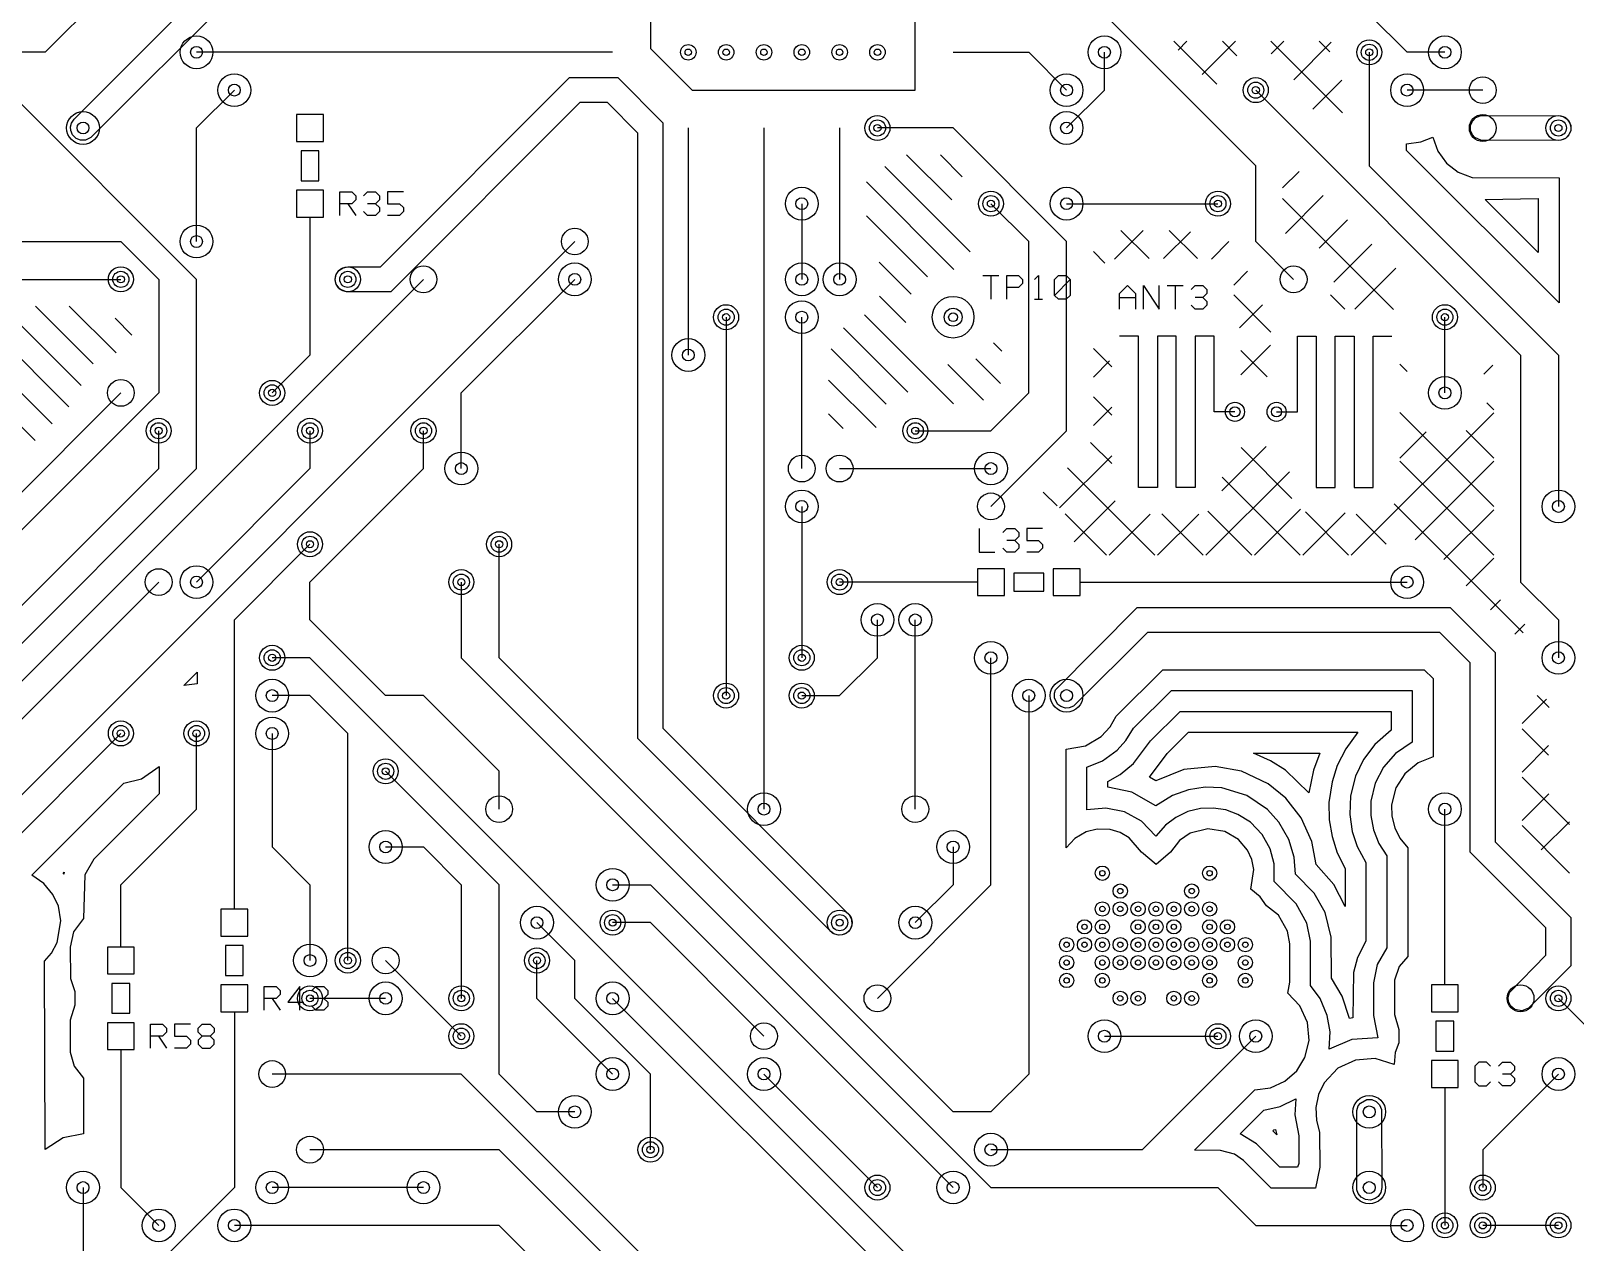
# Model space of a CAD drawing. Extents: x 7 to 280, y 7 to 360.
# Drawn here: x 70.6 to 122.5, y 244.5 to 285.2 of the extents above; entities that cross this region are included whole.
import ezdxf

# ---------------------------------------------------------------- set-up
doc = ezdxf.new("R2010")
doc.units = 0
doc.layers.add('SCORE', color=5, linetype='CONTINUOUS')

msp = doc.modelspace()

# ---------------------------------------------------------------- linework, layer by layer
at = {"layer": 'SCORE'}
for p, q in [((91.44, 292.1), (91.44, 284.61)), ((100.33, 283.21), (100.33, 292.1)), ((76.2, 289.56), (71.12, 284.48)), ((72.093, 282.237), (77.296, 287.44)), ((77.644, 286.6), (72.6564, 281.6153)), ((111.76, 280.67), (106.68, 285.75)), ((116.84, 284.48), (115.57, 285.75)), ((91.44, 284.61), (92.84, 283.21)), ((109.0129, 284.85), (110.4554, 283.4075)), ((109.1505, 284.5523), (109.4482, 284.85)), ((109.9637, 283.7391), (111.0746, 284.85)), ((110.6392, 284.85), (111.1235, 284.3657)), ((112.2655, 284.85), (114.67, 282.4455)), ((112.2754, 284.4245), (112.7009, 284.85)), ((113.0334, 283.5562), (114.2941, 284.8169)), ((113.8919, 284.85), (114.2507, 284.4912)), ((71.12, 284.48), (58.42, 284.48)), ((90.17, 284.48), (76.2, 284.48)), ((101.6, 284.48), (104.14, 284.48)), ((104.14, 284.48), (105.41, 283.21)), ((106.68, 283.21), (106.68, 284.48)), ((115.57, 284.48), (115.57, 280.67)), ((118.11, 284.48), (116.84, 284.48)), ((82.376, 277.28), (88.726, 283.63)), ((88.726, 283.63), (90.344, 283.63)), ((90.344, 283.63), (91.86, 282.114)), ((76.2, 276.86), (69.85, 283.21)), ((76.2, 281.94), (77.47, 283.21)), ((92.84, 283.21), (100.33, 283.21)), ((105.41, 281.94), (106.68, 283.21)), ((111.76, 283.21), (120.65, 274.32)), ((113.6732, 282.5696), (114.6439, 283.5403)), ((119.38, 283.21), (116.84, 283.21)), ((89.074, 282.79), (82.724, 276.44)), ((89.996, 282.79), (89.074, 282.79)), ((91.02, 281.766), (89.996, 282.79)), ((71.972, 281.9812), (72.002, 282.1007)), ((72.002, 282.1007), (72.093, 282.237)), ((80.46, 282.39), (79.56, 282.39)), ((79.56, 282.39), (79.56, 281.49)), ((80.46, 281.49), (80.46, 282.39)), ((91.86, 282.114), (91.86, 261.794)), ((118.9681, 282.0219), (119.0308, 282.1733)), ((118.9681, 281.8581), (118.9681, 282.0219)), ((119.0308, 282.1733), (119.1467, 282.2892)), ((119.1467, 282.2892), (119.2981, 282.3519)), ((119.2981, 282.3519), (121.92, 282.36)), ((121.92, 282.36), (122.0807, 282.328)), ((122.0807, 282.328), (122.217, 282.237)), ((122.217, 282.237), (122.308, 282.1007)), ((122.308, 282.1007), (122.338, 281.9812)), ((71.9781, 281.8581), (71.972, 281.9812)), ((72.0408, 281.7067), (71.9781, 281.8581)), ((72.1567, 281.5908), (72.0408, 281.7067)), ((72.3081, 281.5281), (72.1567, 281.5908)), ((72.4719, 281.5281), (72.3081, 281.5281)), ((72.6564, 281.6153), (72.4719, 281.5281)), ((76.2, 278.13), (76.2, 281.94)), ((91.02, 261.446), (91.02, 281.766)), ((92.71, 281.94), (92.71, 274.32)), ((95.25, 281.94), (95.25, 259.08)), ((97.79, 281.94), (97.79, 276.86)), ((101.6, 281.94), (99.06, 281.94)), ((105.41, 278.13), (101.6, 281.94)), ((117.3034, 281.4711), (117.7083, 281.6339)), ((117.7083, 281.6339), (117.8686, 281.1627)), ((119.0308, 281.7067), (118.9681, 281.8581)), ((119.1136, 281.6153), (119.0308, 281.7067)), ((119.3388, 281.522), (119.1136, 281.6153)), ((122.0019, 281.5281), (119.3388, 281.522)), ((122.1533, 281.5908), (122.0019, 281.5281)), ((122.2692, 281.7067), (122.1533, 281.5908)), ((122.3319, 281.8581), (122.2692, 281.7067)), ((122.338, 281.9812), (122.3319, 281.8581)), ((79.56, 281.49), (80.46, 281.49)), ((80.31, 281.17), (79.71, 281.17)), ((79.71, 281.17), (79.71, 280.17)), ((80.31, 280.17), (80.31, 281.17)), ((100.0405, 281.04), (101.5565, 279.524)), ((101.1719, 281.04), (101.9083, 280.3036)), ((116.82, 281.4107), (117.3034, 281.4711)), ((116.82, 281.1878), (116.82, 281.4107)), ((121.94, 276.0678), (116.82, 281.1878)), ((117.8686, 281.1627), (118.1593, 280.7575)), ((99.3055, 280.6436), (102.1693, 277.7798)), ((111.76, 278.13), (111.76, 280.67)), ((112.66, 279.9301), (113.2136, 280.4836)), ((115.57, 280.67), (121.92, 274.32)), ((118.1593, 280.7575), (118.5551, 280.454)), ((79.71, 280.17), (80.31, 280.17)), ((98.69, 280.1277), (101.6284, 277.1893)), ((118.5551, 280.454), (119.022, 280.2786)), ((119.022, 280.2786), (121.94, 280.2707)), ((121.94, 280.2707), (121.94, 276.0678)), ((80.46, 279.85), (79.56, 279.85)), ((79.56, 279.85), (79.56, 278.95)), ((80.46, 278.95), (80.46, 279.85)), ((81.01, 279), (81.01, 279.8)), ((81.01, 279.8), (81.41, 279.8)), ((81.41, 279.8), (81.5433, 279.6667)), ((81.5433, 279.5333), (81.41, 279.4)), ((81.5433, 279.6667), (81.5433, 279.5333)), ((81.81, 279.6667), (81.9433, 279.8)), ((81.9433, 279.8), (82.21, 279.8)), ((82.21, 279.8), (82.3433, 279.6667)), ((82.3433, 279.5333), (82.21, 279.4)), ((82.3433, 279.6667), (82.3433, 279.5333)), ((83.1433, 279.8), (82.61, 279.8)), ((82.61, 279.8), (82.61, 279.4)), ((112.66, 279.5765), (116.3836, 275.8529)), ((112.7595, 278.4033), (114.0267, 279.6705)), ((119.4559, 279.5419), (121.24, 279.5763)), ((121.24, 277.7577), (119.4559, 279.5419)), ((121.24, 279.5763), (121.24, 277.7577)), ((79.56, 278.95), (80.46, 278.95)), ((80.01, 278.95), (80.01, 276.86)), ((81.41, 279.4), (81.01, 279.4)), ((81.2767, 279.4), (81.5433, 279)), ((81.9433, 279), (81.81, 279.1333)), ((82.21, 279.4), (81.9433, 279.4)), ((82.21, 279), (81.9433, 279)), ((82.21, 279.4), (82.3433, 279.2667)), ((82.3433, 279.1333), (82.21, 279)), ((82.3433, 279.2667), (82.3433, 279.1333)), ((82.61, 279.4), (83.01, 279.4)), ((83.01, 279), (82.61, 279)), ((83.01, 279.4), (83.1433, 279.2667)), ((83.1433, 279.1333), (83.01, 279)), ((83.1433, 279.2667), (83.1433, 279.1333)), ((96.52, 279.4), (96.52, 276.86)), ((98.69, 278.9964), (100.7447, 276.9416)), ((104.14, 278.13), (102.87, 279.4)), ((105.41, 279.4), (110.49, 279.4)), ((107.0151, 277.5378), (107.9773, 278.5)), ((107.2311, 278.5), (108.1761, 277.555)), ((108.6586, 277.555), (109.5639, 278.4603)), ((108.8575, 278.5), (109.8025, 277.555)), ((113.8858, 277.9032), (114.8399, 278.8573)), ((63.5, 278.13), (73.66, 278.13)), ((67.31, 256.54), (88.9, 278.13)), ((73.66, 278.13), (74.93, 276.86)), ((104.14, 273.05), (104.14, 278.13)), ((105.41, 271.78), (105.41, 278.13)), ((110.2718, 277.5419), (110.86, 278.1301)), ((113.03, 276.86), (111.76, 278.13)), ((114.3764, 276.7675), (115.6531, 278.0441)), ((99.121, 277.434), (100.197, 276.358)), ((106.31, 277.7948), (106.6964, 277.4084)), ((64.77, 257.81), (83.82, 276.86)), ((64.77, 276.86), (73.66, 276.86)), ((74.93, 276.86), (74.93, 273.05)), ((76.2, 270.51), (76.2, 276.86)), ((80.01, 276.86), (80.01, 274.32)), ((80.86, 276.86), (80.892, 277.0207)), ((80.892, 276.6993), (80.86, 276.86)), ((80.892, 277.0207), (80.983, 277.157)), ((80.983, 277.157), (81.1193, 277.248)), ((81.1193, 277.248), (81.28, 277.28)), ((81.28, 277.28), (82.376, 277.28)), ((85.09, 273.05), (88.9, 276.86)), ((102.6, 276.99), (103.1333, 276.99)), ((102.8667, 276.99), (102.8667, 276.19)), ((103.4, 276.19), (103.4, 276.99)), ((103.4, 276.99), (103.8, 276.99)), ((103.8, 276.99), (103.9333, 276.8567)), ((103.9333, 276.8567), (103.9333, 276.7233)), ((104.3333, 276.8567), (104.4667, 276.99)), ((104.4667, 276.99), (104.4667, 276.19)), ((105, 276.8567), (105.1333, 276.99)), ((105, 276.3233), (105, 276.8567)), ((105, 276.3233), (105.5333, 276.8567)), ((105.1333, 276.99), (105.4, 276.99)), ((105.4, 276.99), (105.5333, 276.8567)), ((105.5333, 276.8567), (105.5333, 276.3233)), ((111.0211, 276.6648), (111.4867, 277.1305)), ((115.0894, 275.8541), (116.4663, 277.2309)), ((81.0136, 276.5353), (80.892, 276.6993)), ((81.2388, 276.442), (81.0136, 276.5353)), ((82.724, 276.44), (81.2388, 276.442)), ((103.8, 276.59), (103.4, 276.59)), ((103.9333, 276.7233), (103.8, 276.59)), ((105.1333, 276.19), (105, 276.3233)), ((105.5333, 276.3233), (105.4, 276.19)), ((107.188, 276.3883), (107.4547, 276.655)), ((107.188, 275.855), (107.188, 276.3883)), ((107.4547, 276.655), (107.7213, 276.3883)), ((107.7213, 276.3883), (107.7213, 275.855)), ((107.988, 275.855), (107.988, 276.655)), ((107.988, 276.655), (108.5213, 275.855)), ((108.5213, 275.855), (108.5213, 276.655)), ((108.788, 276.655), (109.3213, 276.655)), ((109.0547, 276.655), (109.0547, 275.855)), ((109.588, 276.5217), (109.7213, 276.655)), ((109.7213, 276.655), (109.988, 276.655)), ((109.988, 276.655), (110.1213, 276.5217)), ((110.1213, 276.3883), (109.988, 276.255)), ((110.1213, 276.5217), (110.1213, 276.3883)), ((111.0213, 276.3361), (112.2678, 275.0897)), ((114.2737, 276.3365), (114.7552, 275.855)), ((68.5361, 275.96), (71.9167, 272.5795)), ((69.6675, 275.96), (72.3329, 273.2946)), ((70.7989, 275.96), (72.7304, 274.0284)), ((71.9302, 275.96), (73.5001, 274.3901)), ((99.1259, 276.2978), (100.0103, 275.4133)), ((104.3333, 276.19), (104.6, 276.19)), ((105.4, 276.19), (105.1333, 276.19)), ((107.188, 276.255), (107.7213, 276.255)), ((109.7213, 275.855), (109.588, 275.9883)), ((109.988, 276.255), (109.7213, 276.255)), ((109.988, 275.855), (109.7213, 275.855)), ((109.988, 276.255), (110.1213, 276.1217)), ((110.1213, 275.9883), (109.988, 275.855)), ((110.1213, 276.1217), (110.1213, 275.9883)), ((111.2179, 275.2353), (111.9868, 276.0042)), ((73.4669, 275.5547), (74.03, 274.9916)), ((93.98, 275.59), (93.98, 262.89)), ((96.52, 270.51), (96.52, 275.59)), ((98.6204, 275.6719), (101.6123, 272.68)), ((118.11, 273.05), (118.11, 275.59)), ((68.5212, 274.8436), (71.351, 272.0138)), ((97.9253, 275.2356), (100.0845, 273.0764)), ((107.823, 274.955), (107.188, 274.955)), ((107.823, 269.875), (107.823, 274.955)), ((109.093, 274.955), (108.458, 274.955)), ((108.458, 274.955), (108.458, 269.875)), ((109.093, 269.875), (109.093, 274.955)), ((110.363, 274.955), (109.728, 274.955)), ((109.728, 274.955), (109.728, 269.875)), ((110.363, 272.415), (110.363, 274.955)), ((113.157, 272.415), (113.157, 274.955)), ((113.157, 274.955), (113.792, 274.955)), ((113.792, 274.955), (113.792, 269.875)), ((114.427, 269.875), (114.427, 274.955)), ((114.427, 274.955), (115.062, 274.955)), ((115.062, 274.955), (115.062, 269.875)), ((115.697, 269.875), (115.697, 274.955)), ((115.697, 274.955), (116.332, 274.955)), ((80.01, 274.32), (78.74, 273.05)), ((97.5039, 274.5257), (99.3576, 272.6719)), ((102.9516, 274.7347), (103.24, 274.4464)), ((106.31, 274.5421), (106.923, 273.9291)), ((111.263, 273.654), (112.257, 274.648)), ((111.263, 274.4681), (112.1391, 273.5921)), ((120.65, 274.32), (120.65, 266.7)), ((121.92, 274.32), (121.92, 269.24)), ((68.4947, 273.7387), (70.7853, 271.4481)), ((101.4233, 274.0003), (102.6204, 272.8032)), ((102.368, 274.187), (103.1861, 273.3689)), ((106.31, 273.5801), (106.8509, 274.1209)), ((116.597, 274.0132), (116.8476, 273.7625)), ((119.417, 273.6763), (119.7188, 273.9781)), ((97.42, 273.4781), (99.0145, 271.8837)), ((74.93, 273.05), (69.85, 267.97)), ((73.66, 273.05), (69.85, 269.24)), ((85.09, 270.51), (85.09, 273.05)), ((102.87, 271.78), (104.14, 273.05)), ((106.31, 272.9157), (106.923, 272.3027)), ((119.5205, 272.716), (119.75, 272.4865)), ((97.42, 272.3468), (97.913, 271.8537)), ((106.31, 271.9537), (106.923, 272.5667)), ((111.0615, 272.415), (110.363, 272.415)), ((112.4585, 272.415), (113.157, 272.415)), ((114.9671, 267.6), (119.75, 272.3829)), ((116.597, 272.3868), (119.75, 269.2338)), ((74.93, 270.51), (74.93, 271.78)), ((80.01, 271.78), (80.01, 270.51)), ((83.82, 270.51), (83.82, 271.78)), ((100.33, 271.78), (102.87, 271.78)), ((102.87, 269.24), (105.41, 271.78)), ((116.597, 270.8563), (117.4837, 271.743)), ((118.8225, 271.7876), (119.75, 270.8602)), ((106.2169, 271.3825), (106.923, 270.6764)), ((110.6198, 269.7582), (112.1086, 271.2469)), ((111.2658, 271.2126), (112.971, 269.5074)), ((105.1762, 269.1936), (106.923, 270.9404)), ((116.597, 270.7605), (119.75, 267.6075)), ((117.1162, 268.1228), (119.75, 270.7566)), ((66.04, 260.35), (76.2, 270.51)), ((67.31, 262.89), (74.93, 270.51)), ((80.01, 270.51), (76.2, 266.7)), ((80.01, 266.7), (83.82, 270.51)), ((97.79, 270.51), (102.87, 270.51)), ((105.4379, 270.5351), (108.373, 267.6)), ((110.088, 267.6), (112.892, 270.404)), ((110.628, 270.2241), (113.2521, 267.6)), ((104.6247, 269.722), (105.0899, 269.2568)), ((108.458, 269.875), (107.823, 269.875)), ((109.728, 269.875), (109.093, 269.875)), ((113.792, 269.875), (114.427, 269.875)), ((115.062, 269.875), (115.697, 269.875)), ((96.52, 269.24), (96.52, 264.16)), ((105.659, 268.05), (107.0404, 269.4314)), ((110.1469, 269.0789), (111.6257, 267.6)), ((111.7144, 267.6), (113.2624, 269.1481)), ((113.4244, 269.054), (114.8784, 267.6)), ((116.4076, 269.3235), (120.7355, 264.9956)), ((118.0763, 267.4565), (119.75, 269.1303)), ((105.3601, 268.9866), (106.7467, 267.6)), ((106.8353, 267.6), (108.2103, 268.975)), ((108.4617, 267.6), (109.8448, 268.9832)), ((108.6109, 268.9885), (109.9994, 267.6)), ((113.3407, 267.6), (114.7663, 269.0256)), ((115.1298, 268.975), (116.1371, 267.9677)), ((102.47, 268.5), (102.47, 267.7)), ((103.27, 268.3667), (103.4033, 268.5)), ((103.4033, 268.5), (103.67, 268.5)), ((103.67, 268.1), (103.4033, 268.1)), ((103.67, 268.5), (103.8033, 268.3667)), ((103.8033, 268.2333), (103.67, 268.1)), ((103.67, 268.1), (103.8033, 267.9667)), ((103.8033, 268.3667), (103.8033, 268.2333)), ((104.6033, 268.5), (104.07, 268.5)), ((104.07, 268.5), (104.07, 268.1)), ((104.07, 268.1), (104.47, 268.1)), ((104.47, 268.1), (104.6033, 267.9667)), ((77.47, 265.43), (80.01, 267.97)), ((86.36, 264.16), (86.36, 267.97)), ((102.47, 267.7), (103.0033, 267.7)), ((103.4033, 267.7), (103.27, 267.8333)), ((103.67, 267.7), (103.4033, 267.7)), ((103.8033, 267.8333), (103.67, 267.7)), ((103.8033, 267.9667), (103.8033, 267.8333)), ((104.47, 267.7), (104.07, 267.7)), ((104.6033, 267.8333), (104.47, 267.7)), ((104.6033, 267.9667), (104.6033, 267.8333)), ((118.819, 266.5729), (119.75, 267.5039)), ((103.32, 267.15), (102.42, 267.15)), ((102.42, 267.15), (102.42, 266.25)), ((103.32, 266.25), (103.32, 267.15)), ((104.64, 267), (103.64, 267)), ((103.64, 267), (103.64, 266.4)), ((104.64, 266.4), (104.64, 267)), ((105.86, 267.15), (104.96, 267.15)), ((104.96, 267.15), (104.96, 266.25)), ((105.86, 266.25), (105.86, 267.15)), ((74.93, 266.7), (66.04, 257.81)), ((80.01, 265.43), (80.01, 266.7)), ((85.09, 266.7), (85.09, 264.16)), ((100.33, 266.7), (97.79, 266.7)), ((102.42, 266.7), (100.33, 266.7)), ((105.86, 266.7), (107.95, 266.7)), ((107.95, 266.7), (116.84, 266.7)), ((120.65, 266.7), (121.92, 265.43)), ((102.42, 266.25), (103.32, 266.25)), ((103.64, 266.4), (104.64, 266.4)), ((104.96, 266.25), (105.86, 266.25)), ((119.6396, 265.7672), (119.9764, 266.104)), ((77.47, 257.81), (77.47, 265.43)), ((82.55, 262.89), (80.01, 265.43)), ((99.06, 264.16), (99.06, 265.43)), ((100.33, 259.08), (100.33, 265.43)), ((105.0396, 263.088), (107.776, 265.85)), ((107.776, 265.85), (118.284, 265.85)), ((118.284, 265.85), (119.8, 264.334)), ((121.92, 265.43), (121.92, 264.16)), ((108.124, 265.01), (105.6433, 262.5408)), ((117.936, 265.01), (108.124, 265.01)), ((118.96, 263.986), (117.936, 265.01)), ((120.4523, 264.9535), (120.788, 265.2892)), ((80.01, 264.16), (78.74, 264.16)), ((100.33, 243.84), (80.01, 264.16)), ((85.09, 264.16), (102.87, 246.38)), ((101.6, 248.92), (86.36, 264.16)), ((97.79, 262.89), (99.06, 264.16)), ((102.87, 256.54), (102.87, 264.16)), ((118.96, 257.636), (118.96, 263.986)), ((119.8, 264.334), (119.8, 257.984)), ((75.7737, 263.2343), (76.22, 263.681)), ((76.22, 263.681), (76.22, 263.2893)), ((107.071, 262.1982), (108.64, 263.76)), ((108.64, 263.76), (117.4183, 263.76)), ((117.4183, 263.76), (117.71, 263.4683)), ((117.71, 263.4683), (117.71, 260.8344)), ((76.22, 263.2893), (75.7737, 263.2343)), ((80.01, 262.89), (78.74, 262.89)), ((81.28, 261.62), (80.01, 262.89)), ((83.82, 262.89), (82.55, 262.89)), ((86.36, 260.35), (83.82, 262.89)), ((96.52, 262.89), (97.79, 262.89)), ((104.14, 262.89), (104.14, 250.19)), ((104.9981, 262.9719), (105.0396, 263.088)), ((104.9981, 262.8081), (104.9981, 262.9719)), ((107.6554, 261.7923), (108.9291, 263.06)), ((108.9291, 263.06), (117.01, 263.06)), ((117.01, 263.06), (117.01, 261.3243)), ((121.2067, 262.8981), (121.6095, 262.4953)), ((105.113, 262.593), (104.9981, 262.8081)), ((105.212, 262.5196), (105.113, 262.593)), ((105.3688, 262.472), (105.212, 262.5196)), ((105.4919, 262.4781), (105.3688, 262.472)), ((105.6433, 262.5408), (105.4919, 262.4781)), ((108.2272, 261.3737), (109.2181, 262.36)), ((109.2181, 262.36), (116.31, 262.36)), ((116.31, 262.36), (116.31, 261.7251)), ((120.7, 261.9485), (121.5187, 262.7672)), ((106.5723, 261.5162), (106.8713, 261.8398)), ((106.8713, 261.8398), (107.071, 262.1982)), ((73.66, 261.62), (67.31, 255.27)), ((76.2, 259.08), (76.2, 261.62)), ((78.74, 261.62), (78.74, 257.81)), ((81.28, 254), (81.28, 261.62)), ((97.493, 254.973), (91.02, 261.446)), ((91.86, 261.794), (98.1147, 255.5364)), ((106.0416, 261.2049), (106.5723, 261.5162)), ((107.1084, 261.0562), (107.4014, 261.3795)), ((107.4014, 261.3795), (107.6554, 261.7923)), ((107.6532, 260.6086), (108.2272, 261.3737)), ((108.7896, 260.9459), (109.5071, 261.66)), ((109.5071, 261.66), (115.1866, 261.66)), ((115.1866, 261.66), (114.7793, 261.1078)), ((116.31, 261.7251), (115.7576, 261.2485)), ((117.01, 261.3243), (116.4515, 260.95)), ((120.7, 261.7784), (121.5915, 260.8869)), ((105.3901, 261.0907), (106.0416, 261.2049)), ((105.3906, 257.7855), (105.3901, 261.0907)), ((106.612, 260.6985), (107.1084, 261.0562)), ((108.188, 260.1536), (108.7896, 260.9459)), ((111.6792, 260.96), (113.9132, 260.96)), ((112.2558, 260.7001), (111.6792, 260.96)), ((113.9132, 260.96), (113.7009, 260.3893)), ((114.7793, 261.1078), (114.4972, 260.5473)), ((115.7576, 261.2485), (115.3797, 260.7479)), ((116.4515, 260.95), (116.0469, 260.491)), ((117.71, 260.8344), (117.2081, 260.6372)), ((120.7, 260.3222), (121.5915, 261.2137)), ((74.3552, 260.102), (74.95, 260.5132)), ((74.95, 260.5132), (74.95, 259.5978)), ((86.36, 256.54), (82.55, 260.35)), ((86.36, 259.08), (86.36, 260.35)), ((106.0902, 260.4851), (106.612, 260.6985)), ((106.0904, 259.0572), (106.0902, 260.4851)), ((106.7903, 260.0037), (107.2099, 260.2448)), ((107.2099, 260.2448), (107.6532, 260.6086)), ((109.3492, 260.415), (108.41, 260.0351)), ((110.3979, 260.5148), (109.3492, 260.415)), ((111.2778, 260.3569), (110.3979, 260.5148)), ((112.1817, 259.9294), (111.2778, 260.3569)), ((112.7559, 260.3825), (112.2558, 260.7001)), ((113.5442, 259.6285), (112.7559, 260.3825)), ((113.7009, 260.3893), (113.5442, 259.6285)), ((114.4972, 260.5473), (114.321, 260.0013)), ((115.3797, 260.7479), (115.1068, 260.1832)), ((116.0469, 260.491), (115.7659, 259.9474)), ((116.7587, 260.2684), (116.458, 259.7935)), ((117.2081, 260.6372), (116.7587, 260.2684)), ((70.6763, 256.8686), (73.7612, 259.9535)), ((73.7612, 259.9535), (74.3552, 260.102)), ((106.7903, 259.8137), (106.7903, 260.0037)), ((107.5946, 259.6468), (106.7903, 259.8137)), ((108.41, 260.0351), (108.188, 260.1536)), ((109.4964, 259.7302), (108.9638, 259.5372)), ((110.0564, 259.8157), (109.4964, 259.7302)), ((110.6224, 259.7902), (110.0564, 259.8157)), ((111.4562, 259.5372), (110.6224, 259.7902)), ((112.7671, 259.449), (112.1817, 259.9294)), ((114.321, 260.0013), (114.2167, 259.2983)), ((115.1068, 260.1832), (114.9413, 259.5227)), ((115.7659, 259.9474), (115.6253, 259.3518)), ((116.458, 259.7935), (116.3167, 259.2295)), ((120.7, 260.1521), (122.29, 258.5621)), ((74.95, 259.5978), (72.7524, 257.399)), ((108.41, 259.1901), (107.5946, 259.6468)), ((108.9638, 259.5372), (108.41, 259.1901)), ((112.1593, 259.0632), (111.4562, 259.5372)), ((113.2829, 258.7856), (112.7671, 259.449)), ((114.2167, 259.2983), (114.2268, 258.7247)), ((114.9413, 259.5227), (114.9158, 258.8961)), ((115.6253, 259.3518), (115.6201, 258.8619)), ((116.3167, 259.2295), (116.3262, 258.8427)), ((120.7, 258.6958), (121.5941, 259.5899)), ((73.66, 256.54), (76.2, 259.08)), ((106.7292, 259.1165), (106.0904, 259.0572)), ((107.3588, 258.9877), (106.7292, 259.1165)), ((107.9239, 258.6818), (107.3588, 258.9877)), ((109.0742, 258.8021), (108.7308, 258.5446)), ((109.4834, 258.9957), (109.0742, 258.8021)), ((109.9004, 259.0977), (109.4834, 258.9957)), ((110.3292, 259.1165), (109.9004, 259.0977)), ((110.7535, 259.0512), (110.3292, 259.1165)), ((111.1569, 258.9044), (110.7535, 259.0512)), ((111.578, 258.6395), (111.1569, 258.9044)), ((112.5381, 258.6419), (112.1593, 259.0632)), ((113.6369, 257.9978), (113.2829, 258.7856)), ((114.2268, 258.7247), (114.321, 258.1587)), ((114.9158, 258.8961), (115, 258.3288)), ((115.6201, 258.8619), (115.7104, 258.3803)), ((116.3262, 258.8427), (116.4249, 258.4484)), ((118.11, 255.27), (118.11, 259.08)), ((106.065, 258.3163), (105.686, 258.0984)), ((106.4372, 258.4095), (106.065, 258.3163)), ((106.8741, 258.396), (106.4372, 258.4095)), ((107.2049, 258.2956), (106.8741, 258.396)), ((107.5069, 258.1195), (107.2049, 258.2956)), ((108.41, 258.1764), (107.9239, 258.6818)), ((108.7308, 258.5446), (108.41, 258.1764)), ((109.5624, 258.2716), (109.2008, 258.0259)), ((110.1487, 258.4185), (109.5624, 258.2716)), ((110.723, 258.3287), (110.1487, 258.4185)), ((111.1757, 258.0642), (110.723, 258.3287)), ((111.9758, 258.225), (111.578, 258.6395)), ((112.243, 257.7429), (111.9758, 258.225)), ((112.8691, 258.0606), (112.5381, 258.6419)), ((115, 258.3288), (115.1645, 257.8307)), ((115.7104, 258.3803), (115.8931, 257.9256)), ((116.4249, 258.4484), (116.5989, 258.1028)), ((120.7, 258.5257), (122.29, 256.9357)), ((121.3436, 257.7131), (122.29, 258.6595)), ((77.47, 255.72), (77.47, 257.81)), ((78.74, 257.81), (80.01, 256.54)), ((82.55, 257.81), (83.82, 257.81)), ((83.82, 257.81), (85.09, 256.54)), ((101.6, 257.81), (101.6, 256.54)), ((105.686, 258.0984), (105.3906, 257.7855)), ((107.9195, 257.6395), (107.5069, 258.1195)), ((109.2008, 258.0259), (108.9005, 257.6395)), ((111.4817, 257.706), (111.1757, 258.0642)), ((111.6274, 257.3882), (111.4817, 257.706)), ((112.3777, 257.2396), (112.243, 257.7429)), ((113.0491, 257.4672), (112.8691, 258.0606)), ((113.7874, 257.2189), (113.6369, 257.9978)), ((114.321, 258.1587), (114.4972, 257.6127)), ((115.1645, 257.8307), (115.46, 257.2873)), ((115.8931, 257.9256), (116.16, 257.5164)), ((116.5989, 258.1028), (116.86, 257.7855)), ((116.86, 257.7855), (116.86, 254.1394)), ((119.8, 257.984), (122.34, 255.444)), ((72.7524, 257.399), (72.4547, 256.8697)), ((108.4149, 257.2193), (107.9195, 257.6395)), ((108.9005, 257.6395), (108.4149, 257.2193)), ((111.6948, 257.0491), (111.6274, 257.3882)), ((112.3819, 256.6541), (112.3777, 257.2396)), ((113.0991, 256.8928), (113.0491, 257.4672)), ((114.3794, 256.5466), (113.7874, 257.2189)), ((114.4972, 257.6127), (114.76, 257.0844)), ((115.46, 257.2873), (115.46, 254.6528)), ((116.16, 257.5164), (116.16, 254.4234)), ((121.5, 255.096), (118.96, 257.636)), ((71.0784, 256.5851), (70.6763, 256.8686)), ((71.7229, 256.9251), (71.7569, 256.9592)), ((71.745, 256.8995), (71.7229, 256.9251)), ((71.7569, 256.9592), (71.745, 256.8995)), ((72.4547, 256.8697), (72.41, 255.4094)), ((111.5995, 256.3932), (111.6948, 257.0491)), ((113.1195, 255.898), (112.3819, 256.6541)), ((113.724, 256.2609), (113.0991, 256.8928)), ((114.76, 257.0844), (114.76, 255.8176)), ((71.3795, 256.2182), (71.0784, 256.5851)), ((71.564, 255.8181), (71.3795, 256.2182)), ((73.66, 254.45), (73.66, 256.54)), ((80.01, 256.54), (80.01, 254)), ((85.09, 256.54), (85.09, 252.73)), ((86.36, 250.19), (86.36, 256.54)), ((90.17, 256.54), (91.44, 256.54)), ((91.44, 256.54), (101.6, 246.38)), ((99.06, 252.73), (102.87, 256.54)), ((101.6, 256.54), (100.33, 255.27)), ((111.9059, 256.1392), (111.5995, 256.3932)), ((112.1195, 255.8395), (111.9059, 256.1392)), ((114.0897, 255.6108), (113.724, 256.2609)), ((114.76, 255.8176), (114.3794, 256.5466)), ((71.6485, 255.3313), (71.564, 255.8181)), ((77.92, 255.72), (77.02, 255.72)), ((77.02, 255.72), (77.02, 254.82)), ((77.92, 254.82), (77.92, 255.72)), ((112.5217, 255.5217), (112.1195, 255.8395)), ((113.4757, 255.2566), (113.1195, 255.898)), ((114.2881, 254.7863), (114.0897, 255.6108)), ((71.5227, 254.6064), (71.6485, 255.3313)), ((72.41, 255.4094), (72.0691, 254.9598)), ((88.9, 254), (87.63, 255.27)), ((91.44, 255.27), (90.17, 255.27)), ((95.25, 251.46), (91.44, 255.27)), ((98.1147, 255.5364), (98.1919, 255.3919)), ((98.2019, 255.1881), (98.1392, 255.0367)), ((98.1919, 255.3919), (98.2019, 255.1881)), ((112.8274, 254.9882), (112.5217, 255.5217)), ((113.5965, 254.6492), (113.4757, 255.2566)), ((118.11, 253.18), (118.11, 255.27)), ((121.5, 254.174), (121.5, 255.096)), ((122.34, 255.444), (122.34, 253.826)), ((71.3311, 254.2479), (71.5227, 254.6064)), ((72.0691, 254.9598), (71.96, 254.45)), ((77.02, 254.82), (77.92, 254.82)), ((97.592, 254.8996), (97.493, 254.973)), ((97.7488, 254.852), (97.592, 254.8996)), ((97.8719, 254.8581), (97.7488, 254.852)), ((98.0233, 254.9208), (97.8719, 254.8581)), ((98.1392, 255.0367), (98.0233, 254.9208)), ((112.8993, 254.557), (112.8274, 254.9882)), ((112.8985, 253.2687), (112.8993, 254.557)), ((113.5927, 253.1595), (113.5965, 254.6492)), ((114.2981, 253.4075), (114.2881, 254.7863)), ((115.46, 254.6528), (115.1746, 254.0979)), ((71.1, 253.9755), (71.3311, 254.2479)), ((71.96, 254.45), (71.9702, 253.3934)), ((74.11, 254.45), (73.21, 254.45)), ((73.21, 254.45), (73.21, 253.55)), ((74.11, 253.55), (74.11, 254.45)), ((77.77, 254.5), (77.17, 254.5)), ((77.17, 254.5), (77.17, 253.5)), ((77.77, 253.5), (77.77, 254.5)), ((115.1746, 254.0979), (115.0433, 253.5954)), ((116.16, 254.4234), (115.8337, 253.8621)), ((116.86, 254.1394), (116.5745, 253.7991)), ((120.2796, 252.928), (121.5, 254.174)), ((71.12, 247.6546), (71.1, 253.9755)), ((73.21, 253.55), (74.11, 253.55)), ((82.55, 254), (85.09, 251.46)), ((87.63, 252.73), (87.63, 254)), ((88.9, 252.73), (88.9, 254)), ((115.0433, 253.5954), (115.0203, 252.0714)), ((115.8337, 253.8621), (115.7117, 253.2487)), ((116.5745, 253.7991), (116.4202, 253.3366)), ((122.34, 253.826), (120.9164, 252.4053)), ((71.9702, 253.3934), (72.11, 252.958)), ((73.96, 253.23), (73.36, 253.23)), ((73.36, 253.23), (73.36, 252.23)), ((73.96, 252.23), (73.96, 253.23)), ((77.92, 253.18), (77.02, 253.18)), ((77.02, 253.18), (77.02, 252.28)), ((77.17, 253.5), (77.77, 253.5)), ((77.92, 252.28), (77.92, 253.18)), ((78.47, 252.33), (78.47, 253.13)), ((78.47, 253.13), (78.87, 253.13)), ((78.87, 253.13), (79.0033, 252.9967)), ((79.0033, 252.9967), (79.0033, 252.8633)), ((79.67, 253.13), (79.27, 252.5967)), ((79.67, 252.33), (79.67, 253.13)), ((80.07, 252.9967), (80.2033, 253.13)), ((80.2033, 253.13), (80.47, 253.13)), ((80.47, 253.13), (80.6033, 252.9967)), ((80.6033, 252.9967), (80.6033, 252.8633)), ((112.8365, 252.9018), (112.8985, 253.2687)), ((113.9176, 252.7218), (113.5927, 253.1595)), ((114.6637, 252.8035), (114.2981, 253.4075)), ((115.7117, 253.2487), (115.7143, 252.1574)), ((116.4202, 253.3366), (116.4135, 252.1917)), ((118.56, 253.18), (117.66, 253.18)), ((117.66, 253.18), (117.66, 252.28)), ((118.56, 252.28), (118.56, 253.18)), ((72.11, 252.502), (71.9635, 251.9983)), ((72.11, 252.958), (72.11, 252.502)), ((78.87, 252.73), (78.47, 252.73)), ((78.7367, 252.73), (79.0033, 252.33)), ((79.0033, 252.8633), (78.87, 252.73)), ((79.27, 252.5967), (79.8033, 252.5967)), ((82.55, 252.73), (80.01, 252.73)), ((80.47, 252.73), (80.2033, 252.73)), ((80.6033, 252.8633), (80.47, 252.73)), ((80.47, 252.73), (80.6033, 252.5967)), ((80.6033, 252.5967), (80.6033, 252.4633)), ((90.17, 250.19), (87.63, 252.73)), ((91.44, 250.19), (88.9, 252.73)), ((99.06, 243.84), (90.17, 252.73)), ((113.2411, 252.4821), (112.8365, 252.9018)), ((113.4989, 251.9234), (113.2411, 252.4821)), ((114.1596, 252.1597), (113.9176, 252.7218)), ((114.9046, 252.0493), (114.6637, 252.8035)), ((120.232, 252.7712), (120.2796, 252.928)), ((120.2481, 252.6081), (120.232, 252.7712)), ((120.3253, 252.4636), (120.2481, 252.6081)), ((121.92, 252.73), (123.19, 251.46)), ((71.9635, 251.9983), (71.9635, 250.9217)), ((73.36, 252.23), (73.96, 252.23)), ((77.02, 252.28), (77.92, 252.28)), ((77.47, 252.28), (77.47, 250.19)), ((80.2033, 252.33), (80.07, 252.4633)), ((80.47, 252.33), (80.2033, 252.33)), ((80.6033, 252.4633), (80.47, 252.33)), ((114.255, 251.6096), (114.1596, 252.1597)), ((115.0203, 252.0714), (114.9046, 252.0493)), ((115.7143, 252.1574), (115.86, 251.4024)), ((116.4135, 252.1917), (116.56, 251.688)), ((117.66, 252.28), (118.56, 252.28)), ((118.41, 251.96), (117.81, 251.96)), ((117.81, 251.96), (117.81, 250.96)), ((118.41, 250.96), (118.41, 251.96)), ((120.452, 252.3596), (120.3253, 252.4636)), ((120.6912, 252.312), (120.452, 252.3596)), ((120.9164, 252.4053), (120.6912, 252.312)), ((74.11, 251.91), (73.21, 251.91)), ((73.21, 251.91), (73.21, 251.01)), ((74.11, 251.01), (74.11, 251.91)), ((74.66, 251.06), (74.66, 251.86)), ((74.66, 251.86), (75.06, 251.86)), ((75.06, 251.46), (74.66, 251.46)), ((74.9267, 251.46), (75.1933, 251.06)), ((75.06, 251.86), (75.1933, 251.7267)), ((75.1933, 251.5933), (75.06, 251.46)), ((75.1933, 251.7267), (75.1933, 251.5933)), ((75.9933, 251.86), (75.46, 251.86)), ((75.46, 251.86), (75.46, 251.46)), ((75.46, 251.46), (75.86, 251.46)), ((75.86, 251.46), (75.9933, 251.3267)), ((76.26, 251.7267), (76.3933, 251.86)), ((76.26, 251.5933), (76.26, 251.7267)), ((76.3933, 251.46), (76.26, 251.5933)), ((76.3933, 251.46), (76.26, 251.3267)), ((76.3933, 251.86), (76.66, 251.86)), ((76.66, 251.46), (76.3933, 251.46)), ((76.66, 251.86), (76.7933, 251.7267)), ((76.7933, 251.5933), (76.66, 251.46)), ((76.7933, 251.3267), (76.66, 251.46)), ((76.7933, 251.7267), (76.7933, 251.5933)), ((106.68, 251.46), (110.49, 251.46)), ((111.76, 251.46), (107.95, 247.65)), ((113.5533, 251.3105), (113.4989, 251.9234)), ((114.2209, 251.0239), (114.255, 251.6096)), ((116.56, 251.688), (116.56, 251.232)), ((71.9635, 250.9217), (72.0922, 250.4514)), ((73.21, 251.01), (74.11, 251.01)), ((73.66, 251.01), (73.66, 248.92)), ((75.86, 251.06), (75.46, 251.06)), ((75.9933, 251.1933), (75.86, 251.06)), ((75.9933, 251.3267), (75.9933, 251.1933)), ((76.26, 251.3267), (76.26, 251.1933)), ((76.26, 251.1933), (76.3933, 251.06)), ((76.3933, 251.06), (76.66, 251.06)), ((76.66, 251.06), (76.7933, 251.1933)), ((76.7933, 251.1933), (76.7933, 251.3267)), ((113.412, 250.7465), (113.5533, 251.3105)), ((114.9889, 251.351), (114.2209, 251.0239)), ((115.86, 251.4024), (114.9889, 251.351)), ((116.4415, 250.9174), (116.41, 250.5113)), ((116.56, 251.232), (116.4415, 250.9174)), ((117.81, 250.96), (118.41, 250.96)), ((72.0922, 250.4514), (72.41, 250.0506)), ((113.1338, 250.2977), (113.412, 250.7465)), ((115.1066, 250.6589), (114.5198, 250.3813)), ((115.7732, 250.708), (115.1066, 250.6589)), ((116.41, 250.5113), (115.7732, 250.708)), ((118.56, 250.64), (117.66, 250.64)), ((117.66, 250.64), (117.66, 249.74)), ((118.56, 249.74), (118.56, 250.64)), ((119.2433, 250.59), (119.11, 250.4567)), ((119.11, 250.4567), (119.11, 249.9233)), ((119.51, 250.59), (119.2433, 250.59)), ((119.6433, 250.4567), (119.51, 250.59)), ((119.91, 250.4567), (120.0433, 250.59)), ((120.0433, 250.59), (120.31, 250.59)), ((120.31, 250.59), (120.4433, 250.4567)), ((120.4433, 250.4567), (120.4433, 250.3233)), ((72.41, 250.0506), (72.41, 248.1793)), ((77.47, 250.19), (77.47, 246.38)), ((85.09, 250.19), (78.74, 250.19)), ((92.71, 242.57), (85.09, 250.19)), ((87.63, 248.92), (86.36, 250.19)), ((91.44, 247.65), (91.44, 250.19)), ((99.06, 246.38), (95.25, 250.19)), ((104.14, 250.19), (102.87, 248.92)), ((112.2565, 249.7303), (112.7372, 249.9489)), ((112.7372, 249.9489), (113.1338, 250.2977)), ((114.0589, 249.8972), (113.8668, 249.5008)), ((114.5198, 250.3813), (114.0589, 249.8972)), ((119.11, 249.9233), (119.2433, 249.79)), ((121.92, 250.19), (119.38, 247.65)), ((119.51, 249.79), (119.6433, 249.9233)), ((120.0433, 249.79), (119.91, 249.9233)), ((120.31, 250.19), (120.0433, 250.19)), ((120.4433, 250.3233), (120.31, 250.19)), ((120.31, 250.19), (120.4433, 250.0567)), ((120.4433, 249.9233), (120.31, 249.79)), ((120.4433, 250.0567), (120.4433, 249.9233)), ((109.6978, 247.63), (111.7285, 249.6608)), ((111.7285, 249.6608), (112.2565, 249.7303)), ((112.5766, 249.0977), (113.1091, 249.3561)), ((113.1091, 249.3561), (113.0723, 248.8243)), ((113.8668, 249.5008), (113.7767, 249.0695)), ((117.66, 249.74), (118.56, 249.74)), ((118.11, 249.74), (118.11, 247.65)), ((119.2433, 249.79), (119.51, 249.79)), ((120.31, 249.79), (120.0433, 249.79)), ((73.66, 248.92), (73.66, 246.38)), ((88.9, 248.92), (87.63, 248.92)), ((102.87, 248.92), (101.6, 248.92)), ((111.2371, 248.1794), (112.0332, 248.9755)), ((112.0332, 248.9755), (112.5766, 249.0977)), ((113.7767, 249.0695), (113.7941, 248.6293)), ((115.152, 248.9612), (115.1996, 249.118)), ((115.1581, 246.2981), (115.152, 248.9612)), ((115.1996, 249.118), (115.273, 249.217)), ((115.273, 249.217), (115.4881, 249.3319)), ((115.4881, 249.3319), (115.6519, 249.3319)), ((115.6519, 249.3319), (115.8033, 249.2692)), ((115.8033, 249.2692), (115.9192, 249.1533)), ((115.9192, 249.1533), (115.9819, 249.0019)), ((115.9819, 249.0019), (115.99, 246.38)), ((112.3319, 248.2842), (112.3662, 248.3186)), ((112.3662, 248.3186), (112.4254, 248.3307)), ((112.4254, 248.3307), (112.4637, 248.154)), ((113.0723, 248.8243), (113.2039, 248.1147)), ((113.7941, 248.6293), (113.9037, 248.241)), ((71.7264, 248.0527), (71.12, 247.6546)), ((72.41, 248.1793), (71.7264, 248.0527)), ((111.7791, 247.8425), (111.2371, 248.1794)), ((112.5674, 247.0604), (111.7791, 247.8425)), ((112.4637, 248.154), (112.3319, 248.2842)), ((113.2039, 248.1147), (113.206, 247.1916)), ((113.9037, 248.241), (113.9063, 247.0654)), ((86.36, 247.65), (80.01, 247.65)), ((92.71, 241.3), (86.36, 247.65)), ((107.95, 247.65), (102.87, 247.65)), ((110.5783, 247.6265), (109.6978, 247.63)), ((111.0486, 247.4978), (110.5783, 247.6265)), ((111.349, 247.2876), (111.0486, 247.4978)), ((112.2776, 246.3602), (111.349, 247.2876)), ((118.11, 247.65), (118.11, 245.11)), ((119.38, 247.65), (119.38, 246.38)), ((113.1652, 247.0607), (112.5674, 247.0604)), ((113.206, 247.1916), (113.1652, 247.0607)), ((113.9063, 247.0654), (113.7707, 246.3611)), ((77.47, 246.38), (58.42, 227.33)), ((72.39, 246.38), (72.39, 243.84)), ((73.66, 246.38), (74.93, 245.11)), ((83.82, 246.38), (78.74, 246.38)), ((102.87, 246.38), (110.49, 246.38)), ((110.49, 246.38), (111.76, 245.11)), ((113.7707, 246.3611), (112.2776, 246.3602)), ((115.1996, 246.182), (115.1581, 246.2981)), ((115.99, 246.38), (115.958, 246.2193)), ((115.3036, 246.0553), (115.1996, 246.182)), ((115.4481, 245.9781), (115.3036, 246.0553)), ((115.6112, 245.962), (115.4481, 245.9781)), ((115.768, 246.0096), (115.6112, 245.962)), ((115.867, 246.083), (115.768, 246.0096)), ((115.958, 246.2193), (115.867, 246.083)), ((86.36, 245.11), (77.47, 245.11)), ((88.9, 242.57), (86.36, 245.11)), ((111.76, 245.11), (116.84, 245.11)), ((121.92, 245.11), (119.38, 245.11))]:
    msp.add_line(p, q, dxfattribs=at)
for centre, radius in [((76.2, 284.48), 0.55), ((76.2, 284.48), 0.2), ((92.71, 284.48), 0.26), ((93.98, 284.48), 0.26), ((95.25, 284.48), 0.26), ((96.52, 284.48), 0.26), ((97.79, 284.48), 0.26), ((99.06, 284.48), 0.26), ((106.68, 284.48), 0.55), ((106.68, 284.48), 0.2), ((115.57, 284.48), 0.42), ((115.57, 284.48), 0.27), ((118.11, 284.48), 0.55), ((118.11, 284.48), 0.2), ((92.71, 284.48), 0.11), ((93.98, 284.48), 0.11), ((95.25, 284.48), 0.11), ((96.52, 284.48), 0.11), ((97.79, 284.48), 0.11), ((99.06, 284.48), 0.11), ((115.57, 284.48), 0.12), ((77.47, 283.21), 0.55), ((105.41, 283.21), 0.55), ((111.76, 283.21), 0.42), ((116.84, 283.21), 0.55), ((119.38, 283.21), 0.45), ((77.47, 283.21), 0.2), ((105.41, 283.21), 0.2), ((111.76, 283.21), 0.27), ((111.76, 283.21), 0.12), ((116.84, 283.21), 0.2), ((72.39, 281.94), 0.55), ((72.39, 281.94), 0.2), ((99.06, 281.94), 0.42), ((99.06, 281.94), 0.27), ((99.06, 281.94), 0.12), ((105.41, 281.94), 0.55), ((105.41, 281.94), 0.2), ((119.38, 281.94), 0.45), ((121.92, 281.94), 0.42), ((121.92, 281.94), 0.27), ((121.92, 281.94), 0.12), ((96.52, 279.4), 0.55), ((105.41, 279.4), 0.55), ((96.52, 279.4), 0.2), ((102.87, 279.4), 0.42), ((102.87, 279.4), 0.27), ((102.87, 279.4), 0.12), ((105.41, 279.4), 0.2), ((110.49, 279.4), 0.42), ((110.49, 279.4), 0.27), ((110.49, 279.4), 0.12), ((76.2, 278.13), 0.55), ((88.9, 278.13), 0.45), ((76.2, 278.13), 0.2), ((88.9, 276.86), 0.55), ((96.52, 276.86), 0.55), ((97.79, 276.86), 0.55), ((73.66, 276.86), 0.42), ((73.66, 276.86), 0.27), ((73.66, 276.86), 0.12), ((81.28, 276.86), 0.42), ((81.28, 276.86), 0.27), ((81.28, 276.86), 0.12), ((83.82, 276.86), 0.45), ((88.9, 276.86), 0.2), ((96.52, 276.86), 0.2), ((97.79, 276.86), 0.2), ((113.03, 276.86), 0.45), ((93.98, 275.59), 0.42), ((93.98, 275.59), 0.27), ((96.52, 275.59), 0.55), ((101.6, 275.59), 0.7), ((101.6, 275.59), 0.3), ((118.11, 275.59), 0.42), ((118.11, 275.59), 0.27), ((93.98, 275.59), 0.12), ((96.52, 275.59), 0.2), ((101.6, 275.59), 0.15), ((118.11, 275.59), 0.12), ((92.71, 274.32), 0.55), ((92.71, 274.32), 0.2), ((73.66, 273.05), 0.45), ((78.74, 273.05), 0.42), ((78.74, 273.05), 0.27), ((118.11, 273.05), 0.55), ((118.11, 273.05), 0.2), ((78.74, 273.05), 0.12), ((111.0615, 272.415), 0.32), ((112.4585, 272.415), 0.32), ((74.93, 271.78), 0.42), ((80.01, 271.78), 0.42), ((83.82, 271.78), 0.42), ((100.33, 271.78), 0.42), ((111.0615, 272.415), 0.17), ((112.4585, 272.415), 0.17), ((74.93, 271.78), 0.27), ((74.93, 271.78), 0.12), ((80.01, 271.78), 0.27), ((80.01, 271.78), 0.12), ((83.82, 271.78), 0.27), ((83.82, 271.78), 0.12), ((100.33, 271.78), 0.27), ((100.33, 271.78), 0.12), ((85.09, 270.51), 0.55), ((85.09, 270.51), 0.2), ((96.52, 270.51), 0.45), ((97.79, 270.51), 0.45), ((102.87, 270.51), 0.55), ((102.87, 270.51), 0.2), ((96.52, 269.24), 0.55), ((102.87, 269.24), 0.45), ((121.92, 269.24), 0.55), ((96.52, 269.24), 0.2), ((121.92, 269.24), 0.2), ((80.01, 267.97), 0.42), ((80.01, 267.97), 0.27), ((80.01, 267.97), 0.12), ((86.36, 267.97), 0.42), ((86.36, 267.97), 0.27), ((86.36, 267.97), 0.12), ((74.93, 266.7), 0.45), ((76.2, 266.7), 0.55), ((85.09, 266.7), 0.42), ((97.79, 266.7), 0.42), ((116.84, 266.7), 0.55), ((76.2, 266.7), 0.2), ((85.09, 266.7), 0.27), ((85.09, 266.7), 0.12), ((97.79, 266.7), 0.27), ((97.79, 266.7), 0.12), ((116.84, 266.7), 0.2), ((99.06, 265.43), 0.55), ((100.33, 265.43), 0.55), ((99.06, 265.43), 0.2), ((100.33, 265.43), 0.2), ((78.74, 264.16), 0.42), ((78.74, 264.16), 0.27), ((96.52, 264.16), 0.42), ((96.52, 264.16), 0.27), ((102.87, 264.16), 0.55), ((121.92, 264.16), 0.55), ((78.74, 264.16), 0.12), ((96.52, 264.16), 0.12), ((102.87, 264.16), 0.2), ((121.92, 264.16), 0.2), ((78.74, 262.89), 0.55), ((104.14, 262.89), 0.55), ((105.41, 262.89), 0.55), ((78.74, 262.89), 0.2), ((93.98, 262.89), 0.42), ((93.98, 262.89), 0.27), ((93.98, 262.89), 0.12), ((96.52, 262.89), 0.42), ((96.52, 262.89), 0.27), ((96.52, 262.89), 0.12), ((104.14, 262.89), 0.2), ((105.41, 262.89), 0.2), ((73.66, 261.62), 0.42), ((73.66, 261.62), 0.27), ((76.2, 261.62), 0.42), ((76.2, 261.62), 0.27), ((78.74, 261.62), 0.55), ((78.74, 261.62), 0.2), ((73.66, 261.62), 0.12), ((76.2, 261.62), 0.12), ((82.55, 260.35), 0.42), ((82.55, 260.35), 0.27), ((82.55, 260.35), 0.12), ((86.36, 259.08), 0.45), ((95.25, 259.08), 0.55), ((95.25, 259.08), 0.2), ((100.33, 259.08), 0.45), ((118.11, 259.08), 0.55), ((118.11, 259.08), 0.2), ((82.55, 257.81), 0.55), ((101.6, 257.81), 0.55), ((82.55, 257.81), 0.2), ((101.6, 257.81), 0.2), ((106.61, 256.93), 0.24), ((110.21, 256.93), 0.24), ((90.17, 256.54), 0.55), ((90.17, 256.54), 0.2), ((106.61, 256.93), 0.09), ((110.21, 256.93), 0.09), ((107.21, 256.33), 0.24), ((107.21, 256.33), 0.09), ((109.61, 256.33), 0.24), ((109.61, 256.33), 0.09), ((87.63, 255.27), 0.55), ((90.17, 255.27), 0.42), ((97.79, 255.27), 0.42), ((100.33, 255.27), 0.55), ((106.61, 255.73), 0.24), ((106.61, 255.73), 0.09), ((107.21, 255.73), 0.24), ((107.21, 255.73), 0.09), ((107.81, 255.73), 0.24), ((107.81, 255.73), 0.09), ((108.41, 255.73), 0.24), ((108.41, 255.73), 0.09), ((109.01, 255.73), 0.24), ((109.01, 255.73), 0.09), ((109.61, 255.73), 0.24), ((109.61, 255.73), 0.09), ((110.21, 255.73), 0.24), ((110.21, 255.73), 0.09), ((87.63, 255.27), 0.2), ((90.17, 255.27), 0.27), ((90.17, 255.27), 0.12), ((97.79, 255.27), 0.27), ((97.79, 255.27), 0.12), ((100.33, 255.27), 0.2), ((106.01, 255.13), 0.24), ((106.01, 255.13), 0.09), ((106.61, 255.13), 0.24), ((106.61, 255.13), 0.09), ((107.81, 255.13), 0.24), ((107.81, 255.13), 0.09), ((108.41, 255.13), 0.24), ((108.41, 255.13), 0.09), ((109.01, 255.13), 0.24), ((109.01, 255.13), 0.09), ((110.21, 255.13), 0.24), ((110.21, 255.13), 0.09), ((110.81, 255.13), 0.24), ((110.81, 255.13), 0.09), ((80.01, 254), 0.55), ((105.41, 254.53), 0.24), ((105.41, 254.53), 0.09), ((106.01, 254.53), 0.24), ((106.01, 254.53), 0.09), ((106.61, 254.53), 0.24), ((106.61, 254.53), 0.09), ((107.21, 254.53), 0.24), ((107.21, 254.53), 0.09), ((107.81, 254.53), 0.24), ((107.81, 254.53), 0.09), ((108.41, 254.53), 0.24), ((108.41, 254.53), 0.09), ((109.01, 254.53), 0.24), ((109.01, 254.53), 0.09), ((109.61, 254.53), 0.24), ((109.61, 254.53), 0.09), ((110.21, 254.53), 0.24), ((110.21, 254.53), 0.09), ((110.81, 254.53), 0.24), ((110.81, 254.53), 0.09), ((111.41, 254.53), 0.24), ((111.41, 254.53), 0.09), ((80.01, 254), 0.2), ((81.28, 254), 0.42), ((81.28, 254), 0.27), ((81.28, 254), 0.12), ((82.55, 254), 0.45), ((87.63, 254), 0.42), ((87.63, 254), 0.27), ((87.63, 254), 0.12), ((105.41, 253.93), 0.24), ((105.41, 253.93), 0.09), ((106.61, 253.93), 0.24), ((106.61, 253.93), 0.09), ((107.21, 253.93), 0.24), ((107.21, 253.93), 0.09), ((107.81, 253.93), 0.24), ((107.81, 253.93), 0.09), ((108.41, 253.93), 0.24), ((108.41, 253.93), 0.09), ((109.01, 253.93), 0.24), ((109.01, 253.93), 0.09), ((109.61, 253.93), 0.24), ((109.61, 253.93), 0.09), ((110.21, 253.93), 0.24), ((110.21, 253.93), 0.09), ((111.41, 253.93), 0.24), ((111.41, 253.93), 0.09), ((105.41, 253.33), 0.24), ((106.61, 253.33), 0.24), ((110.21, 253.33), 0.24), ((111.41, 253.33), 0.24), ((80.01, 252.73), 0.42), ((80.01, 252.73), 0.27), ((82.55, 252.73), 0.55), ((85.09, 252.73), 0.42), ((85.09, 252.73), 0.27), ((90.17, 252.73), 0.55), ((99.06, 252.73), 0.45), ((105.41, 253.33), 0.09), ((106.61, 253.33), 0.09), ((110.21, 253.33), 0.09), ((111.41, 253.33), 0.09), ((120.65, 252.73), 0.45), ((121.92, 252.73), 0.42), ((121.92, 252.73), 0.27), ((80.01, 252.73), 0.12), ((82.55, 252.73), 0.2), ((85.09, 252.73), 0.12), ((90.17, 252.73), 0.2), ((107.21, 252.73), 0.24), ((107.21, 252.73), 0.09), ((107.81, 252.73), 0.24), ((107.81, 252.73), 0.09), ((109.01, 252.73), 0.24), ((109.01, 252.73), 0.09), ((109.61, 252.73), 0.24), ((109.61, 252.73), 0.09), ((121.92, 252.73), 0.12), ((106.68, 251.46), 0.55), ((111.76, 251.46), 0.55), ((85.09, 251.46), 0.42), ((85.09, 251.46), 0.27), ((85.09, 251.46), 0.12), ((95.25, 251.46), 0.45), ((106.68, 251.46), 0.2), ((110.49, 251.46), 0.42), ((110.49, 251.46), 0.27), ((110.49, 251.46), 0.12), ((111.76, 251.46), 0.2), ((78.74, 250.19), 0.45), ((90.17, 250.19), 0.55), ((95.25, 250.19), 0.55), ((121.92, 250.19), 0.55), ((90.17, 250.19), 0.2), ((95.25, 250.19), 0.2), ((121.92, 250.19), 0.2), ((88.9, 248.92), 0.55), ((115.57, 248.92), 0.55), ((88.9, 248.92), 0.2), ((115.57, 248.92), 0.2), ((80.01, 247.65), 0.45), ((91.44, 247.65), 0.42), ((91.44, 247.65), 0.27), ((102.87, 247.65), 0.55), ((102.87, 247.65), 0.2), ((91.44, 247.65), 0.12), ((72.39, 246.38), 0.55), ((78.74, 246.38), 0.55), ((83.82, 246.38), 0.55), ((99.06, 246.38), 0.42), ((101.6, 246.38), 0.55), ((115.57, 246.38), 0.55), ((119.38, 246.38), 0.42), ((72.39, 246.38), 0.2), ((78.74, 246.38), 0.2), ((83.82, 246.38), 0.2), ((99.06, 246.38), 0.27), ((99.06, 246.38), 0.12), ((101.6, 246.38), 0.2), ((115.57, 246.38), 0.2), ((119.38, 246.38), 0.27), ((119.38, 246.38), 0.12), ((74.93, 245.11), 0.55), ((74.93, 245.11), 0.2), ((77.47, 245.11), 0.55), ((77.47, 245.11), 0.2), ((116.84, 245.11), 0.55), ((116.84, 245.11), 0.2), ((118.11, 245.11), 0.42), ((118.11, 245.11), 0.27), ((118.11, 245.11), 0.12), ((119.38, 245.11), 0.42), ((119.38, 245.11), 0.27), ((119.38, 245.11), 0.12), ((121.92, 245.11), 0.42), ((121.92, 245.11), 0.27), ((121.92, 245.11), 0.12)]:
    msp.add_circle(centre, radius, dxfattribs=at)

doc.saveas('drawing.dxf')
